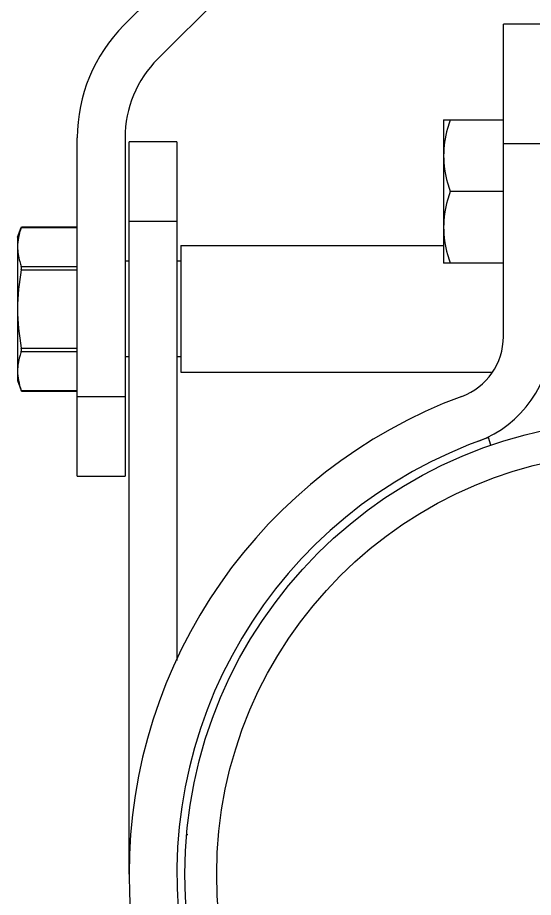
# Model space of a CAD drawing. Extents: x -409572 to -157272, y 600795 to 878326.
# Drawn here: x -401728 to -401258, y 811184 to 811986 of the extents above; entities that cross this region are included whole.
import ezdxf

# ---------------------------------------------------------------- set-up
doc = ezdxf.new("R2010")
doc.units = 0
doc.header["$LTSCALE"] = 1000
doc.header["$MEASUREMENT"] = 0
doc.layers.get('0').update_dxf_attribs({"linetype": 'CONTINUOUS'})

msp = doc.modelspace()

# ---------------------------------------------------------------- linework, layer by layer
at = {"linetype": 'CONTINUOUS'}
for p, q in [((-401631.36, 811979.51), (-401446.23, 812164.64)), ((-401415.43, 812133.83), (-401600.56, 811948.7)), ((-401285.48, 811695.48), (-401285.48, 811980.29)), ((-401241.92, 811980.29), (-401285.48, 811980.29)), ((-401339.93, 811893.17), (-401339.93, 811762.49)), ((-401339.93, 811893.17), (-401285.48, 811893.17)), ((-401673.89, 811568.28), (-401673.89, 811876.83)), ((-401630.33, 811876.83), (-401630.33, 811568.28)), ((-401626.7, 811205.28), (-401626.7, 811873.2)), ((-401583.14, 811873.2), (-401626.7, 811873.2)), ((-401583.14, 811873.2), (-401583.14, 811400.08)), ((-401241.92, 811871.39), (-401285.48, 811871.39)), ((-401285.48, 811827.83), (-401334.09, 811827.83)), ((-401728.34, 811786.08), (-401725.04, 811795.15)), ((-401725.03, 811795.14), (-401724.86, 811795.63)), ((-401725.03, 811795.14), (-401673.89, 811795.14)), ((-401724.88, 811795.63), (-401673.89, 811795.63)), ((-401583.14, 811800.6), (-401626.7, 811800.6)), ((-401728.34, 811786.08), (-401728.34, 811655.41)), ((-401579.51, 811778.46), (-401579.51, 811663.03)), ((-401579.51, 811778.46), (-401339.93, 811778.46)), ((-401626.7, 811764.3), (-401630.33, 811764.3)), ((-401626.7, 811764.3), (-401630.33, 811764.3)), ((-401579.51, 811764.3), (-401583.14, 811764.3)), ((-401579.51, 811764.3), (-401583.14, 811764.3)), ((-401725.03, 811759.52), (-401673.89, 811759.52)), ((-401725.03, 811756.37), (-401673.89, 811756.37)), ((-401285.48, 811762.49), (-401339.93, 811762.49)), ((-401725.03, 811685.12), (-401673.89, 811685.12)), ((-401725.03, 811681.97), (-401673.89, 811681.97)), ((-401626.7, 811677.18), (-401630.33, 811677.18)), ((-401626.7, 811677.18), (-401630.33, 811677.18)), ((-401579.51, 811677.18), (-401583.14, 811677.18)), ((-401579.51, 811677.18), (-401583.14, 811677.18)), ((-401579.51, 811663.03), (-401295.91, 811663.03)), ((-401728.34, 811655.4), (-401725.04, 811646.34)), ((-401725.03, 811646.34), (-401673.89, 811646.34)), ((-401724.86, 811645.86), (-401725.03, 811646.34)), ((-401724.88, 811645.86), (-401673.89, 811645.86)), ((-401673.89, 811640.88), (-401630.33, 811640.88)), ((-401296.79, 811596.56), (-401299.15, 811603.42)), ((-401673.89, 811568.28), (-401630.33, 811568.28)), ((-401573.88, 811241.58), (-401573.28, 811241.58))]:
    msp.add_line(p, q, dxfattribs=at)
for radius in [413.82, 384.78]:
    msp.add_circle((-401162.06, 811205.28), radius, dxfattribs=at)
for centre, radius, start, end in [((-401528.69, 811876.83), 145.2, 135.00001, 180), ((-401528.69, 811876.83), 101.64, 135.00001, 180), ((-401343.56, 811695.48), 58.08, 290.31751, 0), ((-401343.56, 811695.48), 101.64, 290.31751, 0), ((-401162.06, 811205.28), 464.64, 110.31751, 249.68249), ((-401162.06, 811205.28), 421.08, 109, 71)]:
    msp.add_arc(centre, radius, start, end, dxfattribs=at)
for points, knots in [([(-401334.09, 811893.17), (-401334.98, 811890.52), (-401338.2, 811879.92), (-401339.93, 811868.79), (-401339.93, 811860.5)], [0, 0, 0, 0, 0.251892, 1, 1, 1, 1]), ([(-401339.93, 811860.5), (-401339.93, 811852.2), (-401338.2, 811841.08), (-401334.98, 811830.48), (-401334.09, 811827.83)], [0, 0, 0, 0, 0.748108, 1, 1, 1, 1]), ([(-401334.09, 811827.83), (-401334.98, 811825.18), (-401338.2, 811814.58), (-401339.93, 811803.45), (-401339.93, 811795.16)], [0, 0, 0, 0, 0.251892, 1, 1, 1, 1]), ([(-401339.93, 811795.16), (-401339.93, 811786.86), (-401338.2, 811775.74), (-401334.98, 811765.14), (-401334.09, 811762.49)], [0, 0, 0, 0, 0.748108, 1, 1, 1, 1]), ([(-401728.34, 811777.33), (-401728.34, 811772.82), (-401727.37, 811766.74), (-401725.54, 811760.97), (-401725.03, 811759.52)], [0, 0, 0, 0, 0.744761, 1, 1, 1, 1]), ([(-401725.03, 811756.37), (-401724.98, 811756.68), (-401724.85, 811757.72), (-401724.79, 811758.82), (-401725.03, 811759.52)], [0, 0, 0, 0, 0.299097, 1, 1, 1, 1]), ([(-401725.03, 811681.97), (-401724.97, 811682.16), (-401724.78, 811683.2), (-401724.89, 811684.27), (-401725.03, 811685.12)], [0, 0, 0, 0, 0.185973, 1, 1, 1, 1]), ([(-401725.03, 811681.97), (-401725.54, 811680.51), (-401727.37, 811674.74), (-401728.34, 811668.67), (-401728.34, 811664.16)], [0, 0, 0, 0, 0.25524, 1, 1, 1, 1])]:
    msp.add_open_spline(points, degree=3, knots=knots, dxfattribs=at)
for points in [[(-401725.03, 811795.14), (-401726.08, 811792.14), (-401726.95, 811789.05), (-401727.53, 811785.92)], [(-401727.53, 811785.92), (-401728.05, 811783.09), (-401728.34, 811780.21), (-401728.34, 811777.33)], [(-401725.03, 811756.37), (-401727.08, 811744.62), (-401728.34, 811732.67), (-401728.34, 811720.74)], [(-401728.34, 811720.74), (-401728.34, 811708.82), (-401727.08, 811696.87), (-401725.03, 811685.12)], [(-401728.34, 811664.16), (-401728.34, 811661.28), (-401728.05, 811658.4), (-401727.53, 811655.57)], [(-401727.53, 811655.57), (-401726.95, 811652.44), (-401726.08, 811649.35), (-401725.03, 811646.34)]]:
    msp.add_open_spline(points, degree=3, dxfattribs=at)

doc.saveas('drawing.dxf')
